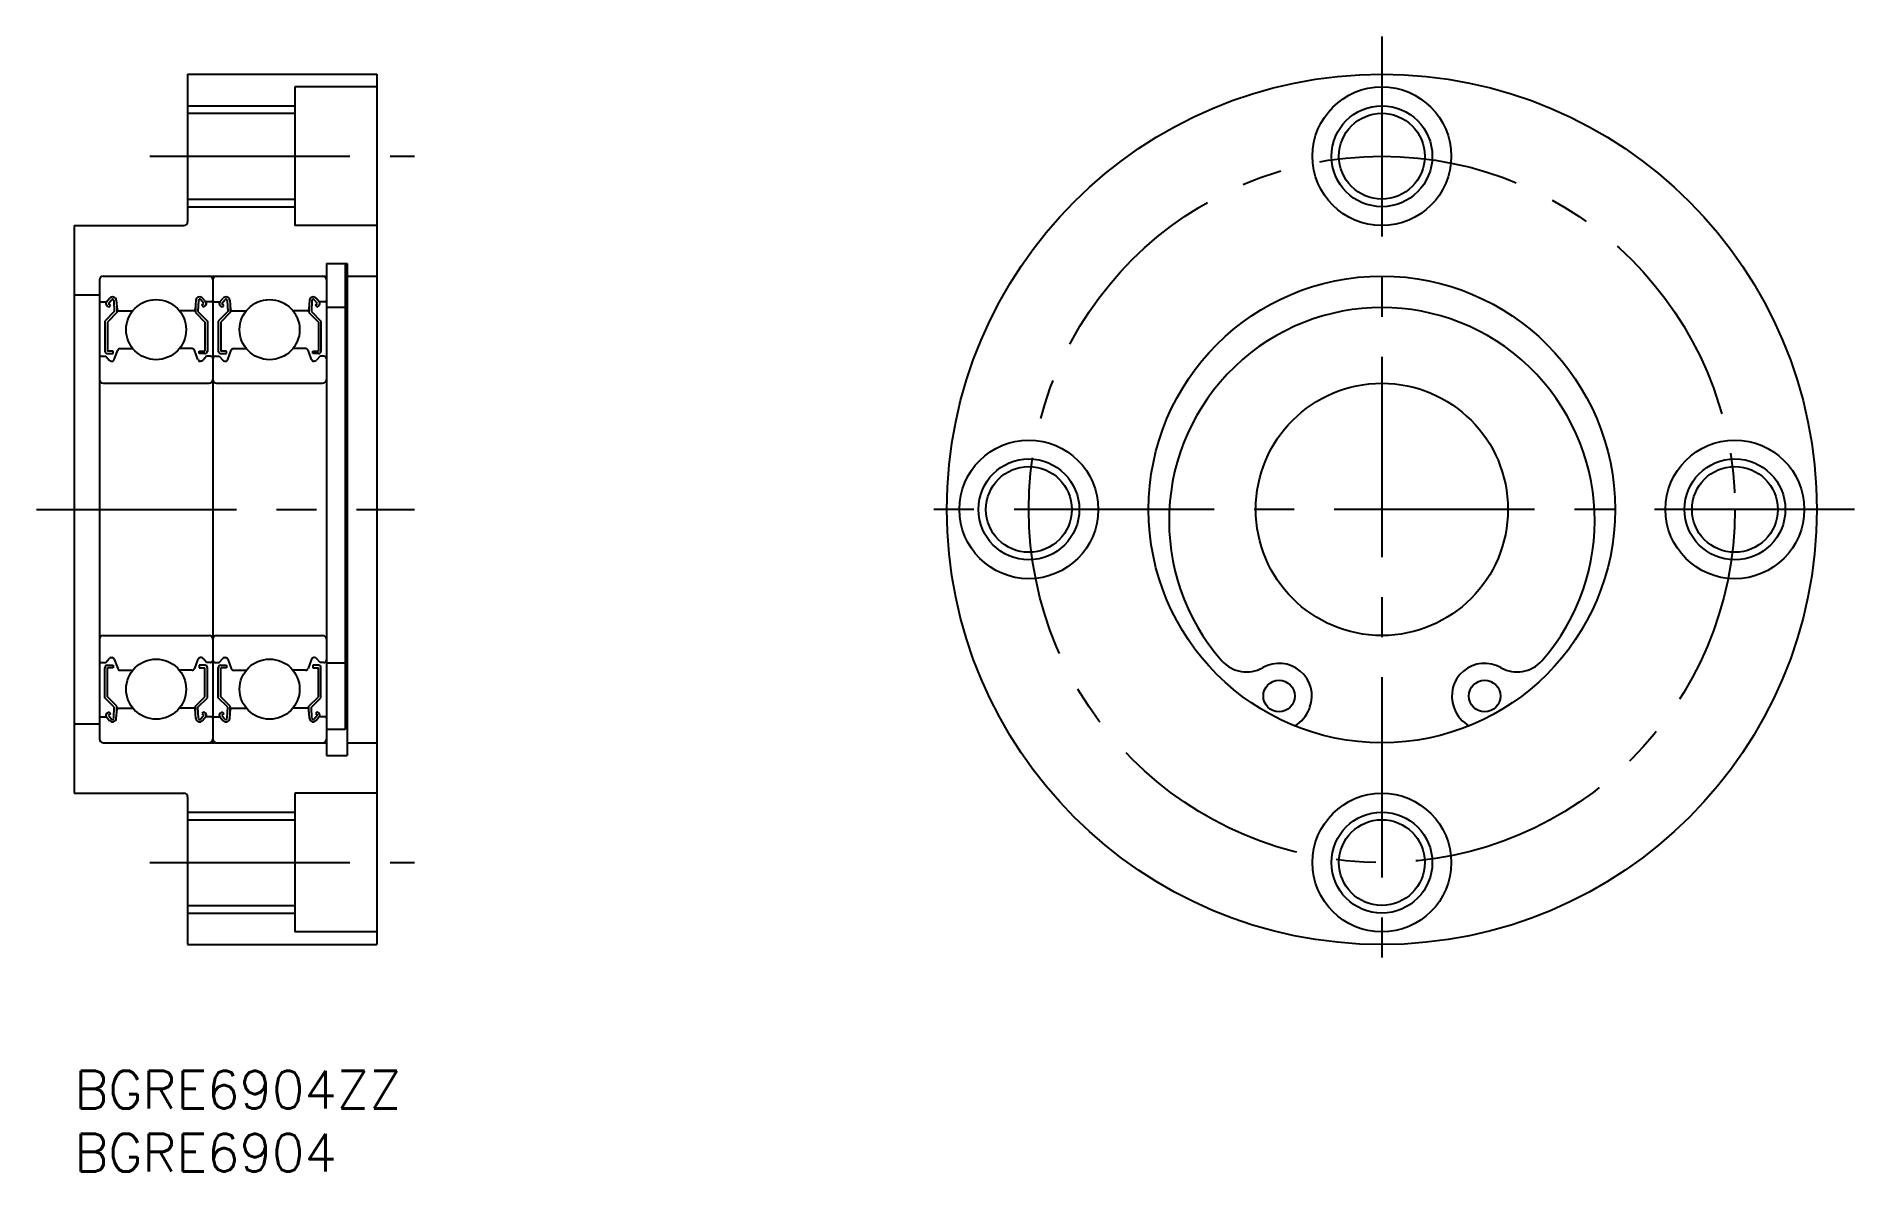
# Model space of a CAD drawing. Extents: x -3 to 141, y -8 to 82.
import ezdxf

# ---------------------------------------------------------------- set-up
doc = ezdxf.new("R2010")
doc.units = 0
doc.header["$LTSCALE"] = 0.5
doc.linetypes.add('CENTER', pattern=[50.8, 31.75, -6.35, 6.35, -6.35])
for name, color, linetype in [('MSM_CENTER', 1, 'CENTER'), ('MSM_CONTINUOUS', 7, 'CONTINUOUS'), ('MSM_NARROW', 5, 'CONTINUOUS'), ('MSM_PART_NUMBER', 7, 'CONTINUOUS')]:
    doc.layers.add(name, color=color, linetype=linetype)
doc.styles.get("Standard").update_dxf_attribs({"font": 'txt.shx', "height": 3, "bigfont": 'bigfont.shx'})

# ---------------------------------------------------------------- blocks, each defined once
blk = doc.blocks.new('*U10')
at = {"layer": 'MSM_PART_NUMBER'}
blk.add_text('BGRE6904ZZ', height=3, dxfattribs=at).set_placement((0, -3))
blk = doc.blocks.new('*U11')
at = {"layer": 'MSM_PART_NUMBER'}
blk.add_text('BGRE6904', height=3, dxfattribs=at).set_placement((0, -8))

msp = doc.modelspace()

# ---------------------------------------------------------------- linework, layer by layer
at = {"layer": 'MSM_CENTER'}
for p, q in [((103.72, 82), (103.72, 7)), ((6, 72.5), (27, 72.5)), ((-3, 44.5), (27, 44.5)), ((141.22, 44.5), (66.22, 44.5)), ((6, 16.5), (27, 16.5))]:
    msp.add_line(p, q, dxfattribs=at)
msp.add_circle((103.72, 44.5), 28, dxfattribs=at)
at = {"layer": 'MSM_CONTINUOUS'}
for p, q in [((9, 79), (24, 79)), ((9, 79), (9, 67.3)), ((24, 78), (17.5, 78)), ((17.5, 78), (17.5, 67)), ((24, 79), (24, 10)), ((9, 75.9), (17.5, 75.9)), ((9, 69.1), (17.5, 69.1)), ((0, 67), (0, 22)), ((0, 67), (8.7, 67)), ((24, 67), (17.5, 67)), ((20, 64), (20, 25)), ((20, 64), (21.65, 64)), ((21.5, 64), (21.5, 27.05)), ((21.65, 64), (21.65, 25)), ((2, 62.7), (2, 26.3)), ((2.3, 63), (20, 63)), ((11, 62.7), (11, 26.3)), ((21.65, 63), (24, 63)), ((0, 61.5), (2, 61.5)), ((2.1, 60.95), (2.56, 60.95)), ((2.56, 60.95), (2.81, 61.25)), ((2.74, 60.54), (2.58, 60.67)), ((2.71, 60.82), (2.96, 61.12)), ((2.87, 60.69), (2.71, 60.82)), ((2.74, 60.54), (2.87, 60.69)), ((3.14, 61.06), (3.18, 60.18)), ((3.34, 61.08), (3.4, 60.34)), ((9.66, 61.08), (9.6, 60.34)), ((9.86, 61.06), (9.82, 60.18)), ((10.29, 60.82), (10.04, 61.12)), ((10.13, 60.69), (10.29, 60.82)), ((10.26, 60.54), (10.13, 60.69)), ((10.44, 60.95), (10.19, 61.25)), ((10.26, 60.54), (10.42, 60.67)), ((10.9, 60.95), (10.44, 60.95)), ((11.1, 60.95), (11.56, 60.95)), ((11.56, 60.95), (11.81, 61.25)), ((11.74, 60.54), (11.58, 60.67)), ((11.71, 60.82), (11.96, 61.12)), ((11.87, 60.69), (11.71, 60.82)), ((11.74, 60.54), (11.87, 60.69)), ((12.14, 61.06), (12.18, 60.18)), ((12.34, 61.08), (12.4, 60.34)), ((18.66, 61.08), (18.6, 60.34)), ((18.86, 61.06), (18.82, 60.18)), ((19.29, 60.82), (19.04, 61.12)), ((19.13, 60.69), (19.29, 60.82)), ((19.26, 60.54), (19.13, 60.69)), ((19.44, 60.95), (19.19, 61.25)), ((19.26, 60.54), (19.42, 60.67)), ((19.9, 60.95), (19.44, 60.95)), ((3.18, 60.18), (2.43, 59.43)), ((2.43, 59.43), (2.43, 57.05)), ((3.38, 60.1), (2.63, 59.35)), ((2.63, 59.35), (2.63, 57.05)), ((3.38, 60.57), (3.38, 60.1)), ((3.5, 60.25), (4.65, 60.25)), ((9.5, 60.25), (8.35, 60.25)), ((9.62, 60.57), (9.62, 60.1)), ((9.62, 60.1), (10.37, 59.35)), ((9.82, 60.18), (10.57, 59.43)), ((10.37, 59.35), (10.37, 57.05)), ((10.57, 59.43), (10.57, 57.05)), ((12.18, 60.18), (11.43, 59.43)), ((11.43, 59.43), (11.43, 57.05)), ((12.38, 60.1), (11.63, 59.35)), ((11.63, 59.35), (11.63, 57.05)), ((12.38, 60.57), (12.38, 60.1)), ((12.5, 60.25), (13.65, 60.25)), ((18.5, 60.25), (17.35, 60.25)), ((18.62, 60.57), (18.62, 60.1)), ((18.62, 60.1), (19.37, 59.35)), ((18.82, 60.18), (19.57, 59.43)), ((19.37, 59.35), (19.37, 57.05)), ((19.57, 59.43), (19.57, 57.05)), ((21.5, 60.5), (20, 60.5)), ((2.2, 56.65), (2.5, 56.65)), ((2.5, 56.65), (2.78, 56.32)), ((3.08, 57.05), (2.63, 57.05)), ((2.63, 56.85), (3.08, 56.85)), ((2.93, 56.25), (2.99, 56.25)), ((3.08, 56.85), (3.08, 57.05)), ((3.18, 56.38), (3.45, 57.12)), ((3.64, 57.25), (4.65, 57.25)), ((9.36, 57.25), (8.35, 57.25)), ((9.82, 56.38), (9.55, 57.12)), ((9.92, 57.05), (10.37, 57.05)), ((9.92, 56.85), (9.92, 57.05)), ((10.37, 56.85), (9.92, 56.85)), ((10.07, 56.25), (10.01, 56.25)), ((10.5, 56.65), (10.22, 56.32)), ((10.8, 56.65), (10.5, 56.65)), ((11.2, 56.65), (11.5, 56.65)), ((11.5, 56.65), (11.78, 56.32)), ((12.08, 57.05), (11.63, 57.05)), ((11.63, 56.85), (12.08, 56.85)), ((11.93, 56.25), (11.99, 56.25)), ((12.08, 56.85), (12.08, 57.05)), ((12.18, 56.38), (12.45, 57.12)), ((12.64, 57.25), (13.65, 57.25)), ((18.36, 57.25), (17.35, 57.25)), ((18.82, 56.38), (18.55, 57.12)), ((18.92, 57.05), (19.37, 57.05)), ((18.92, 56.85), (18.92, 57.05)), ((19.37, 56.85), (18.92, 56.85)), ((19.07, 56.25), (19.01, 56.25)), ((19.5, 56.65), (19.22, 56.32)), ((19.8, 56.65), (19.5, 56.65)), ((2.3, 54.5), (10.7, 54.5)), ((11.3, 54.5), (19.7, 54.5)), ((2.3, 34.5), (10.7, 34.5)), ((11.3, 34.5), (19.7, 34.5)), ((2.2, 32.35), (2.5, 32.35)), ((2.43, 29.57), (2.43, 31.95)), ((2.5, 32.35), (2.78, 32.68)), ((2.63, 32.15), (3.08, 32.15)), ((2.63, 29.65), (2.63, 31.95)), ((3.08, 31.95), (2.63, 31.95)), ((2.93, 32.75), (2.99, 32.75)), ((3.08, 32.15), (3.08, 31.95)), ((3.18, 32.62), (3.45, 31.88)), ((3.64, 31.75), (4.65, 31.75)), ((9.36, 31.75), (8.35, 31.75)), ((9.82, 32.62), (9.55, 31.88)), ((9.92, 32.15), (9.92, 31.95)), ((10.37, 32.15), (9.92, 32.15)), ((9.92, 31.95), (10.37, 31.95)), ((10.07, 32.75), (10.01, 32.75)), ((10.5, 32.35), (10.22, 32.68)), ((10.37, 29.65), (10.37, 31.95)), ((10.8, 32.35), (10.5, 32.35)), ((10.57, 29.57), (10.57, 31.95)), ((11.2, 32.35), (11.5, 32.35)), ((11.43, 29.57), (11.43, 31.95)), ((11.5, 32.35), (11.78, 32.68)), ((11.63, 32.15), (12.08, 32.15)), ((11.63, 29.65), (11.63, 31.95)), ((12.08, 31.95), (11.63, 31.95)), ((11.93, 32.75), (11.99, 32.75)), ((12.08, 32.15), (12.08, 31.95)), ((12.18, 32.62), (12.45, 31.88)), ((12.64, 31.75), (13.65, 31.75)), ((18.36, 31.75), (17.35, 31.75)), ((18.82, 32.62), (18.55, 31.88)), ((18.92, 32.15), (18.92, 31.95)), ((19.37, 32.15), (18.92, 32.15)), ((18.92, 31.95), (19.37, 31.95)), ((19.07, 32.75), (19.01, 32.75)), ((19.5, 32.35), (19.22, 32.68)), ((19.37, 29.65), (19.37, 31.95)), ((19.8, 32.35), (19.5, 32.35)), ((19.57, 29.57), (19.57, 31.95)), ((21.5, 32.3), (20, 32.3)), ((3.18, 28.82), (2.43, 29.57)), ((3.38, 28.9), (2.63, 29.65)), ((3.38, 28.43), (3.38, 28.9)), ((9.62, 28.9), (10.37, 29.65)), ((9.62, 28.43), (9.62, 28.9)), ((9.82, 28.82), (10.57, 29.57)), ((12.18, 28.82), (11.43, 29.57)), ((12.38, 28.9), (11.63, 29.65)), ((12.38, 28.43), (12.38, 28.9)), ((18.62, 28.9), (19.37, 29.65)), ((18.62, 28.43), (18.62, 28.9)), ((18.82, 28.82), (19.57, 29.57)), ((0, 27.5), (2, 27.5)), ((2.1, 28.05), (2.56, 28.05)), ((2.56, 28.05), (2.81, 27.75)), ((2.74, 28.46), (2.58, 28.33)), ((2.87, 28.31), (2.71, 28.18)), ((2.71, 28.18), (2.96, 27.88)), ((2.74, 28.46), (2.87, 28.31)), ((3.14, 27.94), (3.18, 28.82)), ((3.34, 27.92), (3.4, 28.66)), ((3.5, 28.75), (4.65, 28.75)), ((9.5, 28.75), (8.35, 28.75)), ((9.66, 27.92), (9.6, 28.66)), ((9.86, 27.94), (9.82, 28.82)), ((10.29, 28.18), (10.04, 27.88)), ((10.26, 28.46), (10.13, 28.31)), ((10.13, 28.31), (10.29, 28.18)), ((10.44, 28.05), (10.19, 27.75)), ((10.26, 28.46), (10.42, 28.33)), ((10.9, 28.05), (10.44, 28.05)), ((11.1, 28.05), (11.56, 28.05)), ((11.56, 28.05), (11.81, 27.75)), ((11.74, 28.46), (11.58, 28.33)), ((11.87, 28.31), (11.71, 28.18)), ((11.71, 28.18), (11.96, 27.88)), ((11.74, 28.46), (11.87, 28.31)), ((12.14, 27.94), (12.18, 28.82)), ((12.34, 27.92), (12.4, 28.66)), ((12.5, 28.75), (13.65, 28.75)), ((18.5, 28.75), (17.35, 28.75)), ((18.66, 27.92), (18.6, 28.66)), ((18.86, 27.94), (18.82, 28.82)), ((19.29, 28.18), (19.04, 27.88)), ((19.26, 28.46), (19.13, 28.31)), ((19.13, 28.31), (19.29, 28.18)), ((19.44, 28.05), (19.19, 27.75)), ((19.26, 28.46), (19.42, 28.33)), ((19.9, 28.05), (19.44, 28.05)), ((97.97, 28.7), (98.01, 28.81)), ((109.43, 28.81), (109.47, 28.7)), ((2.3, 26), (20, 26)), ((21.5, 27.05), (20, 27.05)), ((21.65, 26), (24, 26)), ((20, 25), (21.65, 25)), ((0, 22), (8.7, 22)), ((9, 21.7), (9, 10)), ((17.5, 22), (17.5, 11)), ((24, 22), (17.5, 22)), ((9, 19.9), (17.5, 19.9)), ((9, 13.1), (17.5, 13.1)), ((24, 11), (17.5, 11)), ((9, 10), (24, 10))]:
    msp.add_line(p, q, dxfattribs=at)
for centre, radius in [((103.72, 44.5), 34.5), ((103.72, 72.5), 5.5), ((103.72, 72.5), 3.4), ((103.72, 44.5), 18.5), ((6.5, 58.75), 2.38), ((15.5, 58.75), 2.38), ((103.72, 44.5), 10), ((75.72, 44.5), 5.5), ((131.72, 44.5), 5.5), ((75.72, 44.5), 3.4), ((131.72, 44.5), 3.4), ((6.5, 30.25), 2.38), ((15.5, 30.25), 2.38), ((95.57, 29.7), 1.25), ((111.87, 29.7), 1.25), ((103.72, 16.5), 5.5), ((103.72, 16.5), 3.4)]:
    msp.add_circle(centre, radius, dxfattribs=at)
for centre, radius, start, end in [((8.7, 67.3), 0.3, 270, 0), ((2.3, 62.7), 0.3, 90, 180), ((10.7, 62.7), 0.3, 0, 90), ((11.3, 62.7), 0.3, 90, 180), ((19.7, 62.7), 0.3, 0, 90), ((2.1, 61.05), 0.1, 180, 270), ((2.71, 60.82), 0.2, 140.001, 230.0801), ((3.04, 61.05), 0.3, 4.9967, 140.001), ((3.04, 61.06), 0.1, 2.8199, 140.0012), ((9.96, 61.05), 0.3, 39.999, 175.0033), ((9.96, 61.06), 0.1, 39.9988, 177.1801), ((10.29, 60.82), 0.2, 309.9199, 39.999), ((10.9, 61.05), 0.1, 270, 0), ((11.1, 61.05), 0.1, 180, 270), ((11.71, 60.82), 0.2, 140.001, 230.0801), ((12.04, 61.05), 0.3, 4.9967, 140.001), ((12.04, 61.06), 0.1, 2.8199, 140.0012), ((18.96, 61.05), 0.3, 39.999, 175.0033), ((18.96, 61.06), 0.1, 39.9988, 177.1801), ((19.29, 60.82), 0.2, 309.9199, 39.999), ((19.9, 61.05), 0.1, 270, 0), ((3.5, 60.35), 0.1, 184.9967, 269.9995), ((9.5, 60.35), 0.1, 270.0005, 355.0033), ((12.5, 60.35), 0.1, 184.9967, 269.9995), ((18.5, 60.35), 0.1, 270.0005, 355.0033), ((103.72, 43.62), 16.88, 318.7342, 221.2658), ((2.2, 56.45), 0.2, 90, 180), ((2.63, 57.05), 0.2, 180, 270), ((2.93, 56.45), 0.2, 219.9921, 270), ((2.99, 56.45), 0.2, 270, 339.9919), ((3.64, 57.05), 0.2, 90, 159.9919), ((9.36, 57.05), 0.2, 20.0081, 90), ((10.01, 56.45), 0.2, 200.0081, 270), ((10.07, 56.45), 0.2, 270, 320.0079), ((10.37, 57.05), 0.2, 270, 0), ((10.8, 56.45), 0.2, 0, 90), ((11.2, 56.45), 0.2, 90, 180), ((11.63, 57.05), 0.2, 180, 270), ((11.93, 56.45), 0.2, 219.9921, 270), ((11.99, 56.45), 0.2, 270, 339.9919), ((12.64, 57.05), 0.2, 90, 159.9919), ((18.36, 57.05), 0.2, 20.0081, 90), ((19.01, 56.45), 0.2, 200.0081, 270), ((19.07, 56.45), 0.2, 270, 320.0079), ((19.37, 57.05), 0.2, 270, 0), ((19.8, 56.45), 0.2, 0, 90), ((2.3, 54.8), 0.3, 180, 270), ((10.7, 54.8), 0.3, 270, 0), ((11.3, 54.8), 0.3, 180, 270), ((19.7, 54.8), 0.3, 270, 0), ((2.3, 34.2), 0.3, 90, 180), ((10.7, 34.2), 0.3, 0, 90), ((11.3, 34.2), 0.3, 90, 180), ((19.7, 34.2), 0.3, 0, 90), ((2.2, 32.55), 0.2, 180, 270), ((2.63, 31.95), 0.2, 90, 180), ((2.93, 32.55), 0.2, 90, 140.0079), ((2.99, 32.55), 0.2, 20.0081, 90), ((3.64, 31.95), 0.2, 200.0081, 270), ((9.36, 31.95), 0.2, 270, 339.9919), ((10.01, 32.55), 0.2, 90, 159.9919), ((10.07, 32.55), 0.2, 39.9921, 90), ((10.37, 31.95), 0.2, 0, 90), ((10.8, 32.55), 0.2, 270, 0), ((11.2, 32.55), 0.2, 180, 270), ((11.63, 31.95), 0.2, 90, 180), ((11.93, 32.55), 0.2, 90, 140.0079), ((11.99, 32.55), 0.2, 20.0081, 90), ((12.64, 31.95), 0.2, 200.0081, 270), ((18.36, 31.95), 0.2, 270, 339.9919), ((19.01, 32.55), 0.2, 90, 159.9919), ((19.07, 32.55), 0.2, 39.9921, 90), ((19.37, 31.95), 0.2, 0, 90), ((19.8, 32.55), 0.2, 270, 0), ((92.99, 34.21), 2.6, 221.2658, 299.7449), ((95.57, 29.7), 2.6, 340.0175, 119.7449), ((111.87, 29.7), 2.6, 60.2551, 199.9825), ((114.45, 34.21), 2.6, 240.2551, 318.7342), ((2.1, 27.95), 0.1, 90, 180), ((2.71, 28.18), 0.2, 129.9199, 219.999), ((3.04, 27.95), 0.3, 219.999, 355.0033), ((3.04, 27.94), 0.1, 219.9988, 357.1801), ((3.5, 28.65), 0.1, 90.0005, 175.0033), ((9.5, 28.65), 0.1, 4.9967, 89.9995), ((9.96, 27.95), 0.3, 184.9967, 320.001), ((9.96, 27.94), 0.1, 182.8199, 320.0012), ((10.29, 28.18), 0.2, 320.001, 50.0801), ((10.9, 27.95), 0.1, 0, 90), ((11.1, 27.95), 0.1, 90, 180), ((11.71, 28.18), 0.2, 129.9199, 219.999), ((12.04, 27.95), 0.3, 219.999, 355.0033), ((12.04, 27.94), 0.1, 219.9988, 357.1801), ((12.5, 28.65), 0.1, 90.0005, 175.0033), ((18.5, 28.65), 0.1, 4.9967, 89.9995), ((18.96, 27.95), 0.3, 184.9967, 320.001), ((18.96, 27.94), 0.1, 182.8199, 320.0012), ((19.29, 28.18), 0.2, 320.001, 50.0801), ((19.9, 27.95), 0.1, 0, 90), ((95.62, 29.55), 2.5, 297.992, 340.0175), ((111.82, 29.55), 2.5, 199.9825, 242.008), ((2.3, 26.3), 0.3, 180, 270), ((10.7, 26.3), 0.3, 270, 0), ((11.3, 26.3), 0.3, 180, 270), ((19.7, 26.3), 0.3, 270, 0), ((8.7, 21.7), 0.3, 0, 90)]:
    msp.add_arc(centre, radius, start, end, dxfattribs=at)
at = {"layer": 'MSM_NARROW'}
for p, q in [((9, 76.5), (17.5, 76.5)), ((9, 68.5), (17.5, 68.5)), ((9, 20.5), (17.5, 20.5)), ((9, 12.5), (17.5, 12.5))]:
    msp.add_line(p, q, dxfattribs=at)
for centre in [(103.72, 72.5), (75.72, 44.5), (131.72, 44.5), (103.72, 16.5)]:
    msp.add_circle(centre, 4, dxfattribs=at)

# ---------------------------------------------------------------- block references
at = {"layer": 'MSM_CONTINUOUS'}
for name in ['*U10', '*U11']:
    msp.add_blockref(name, (0, 0), dxfattribs=at)

doc.saveas('drawing.dxf')
